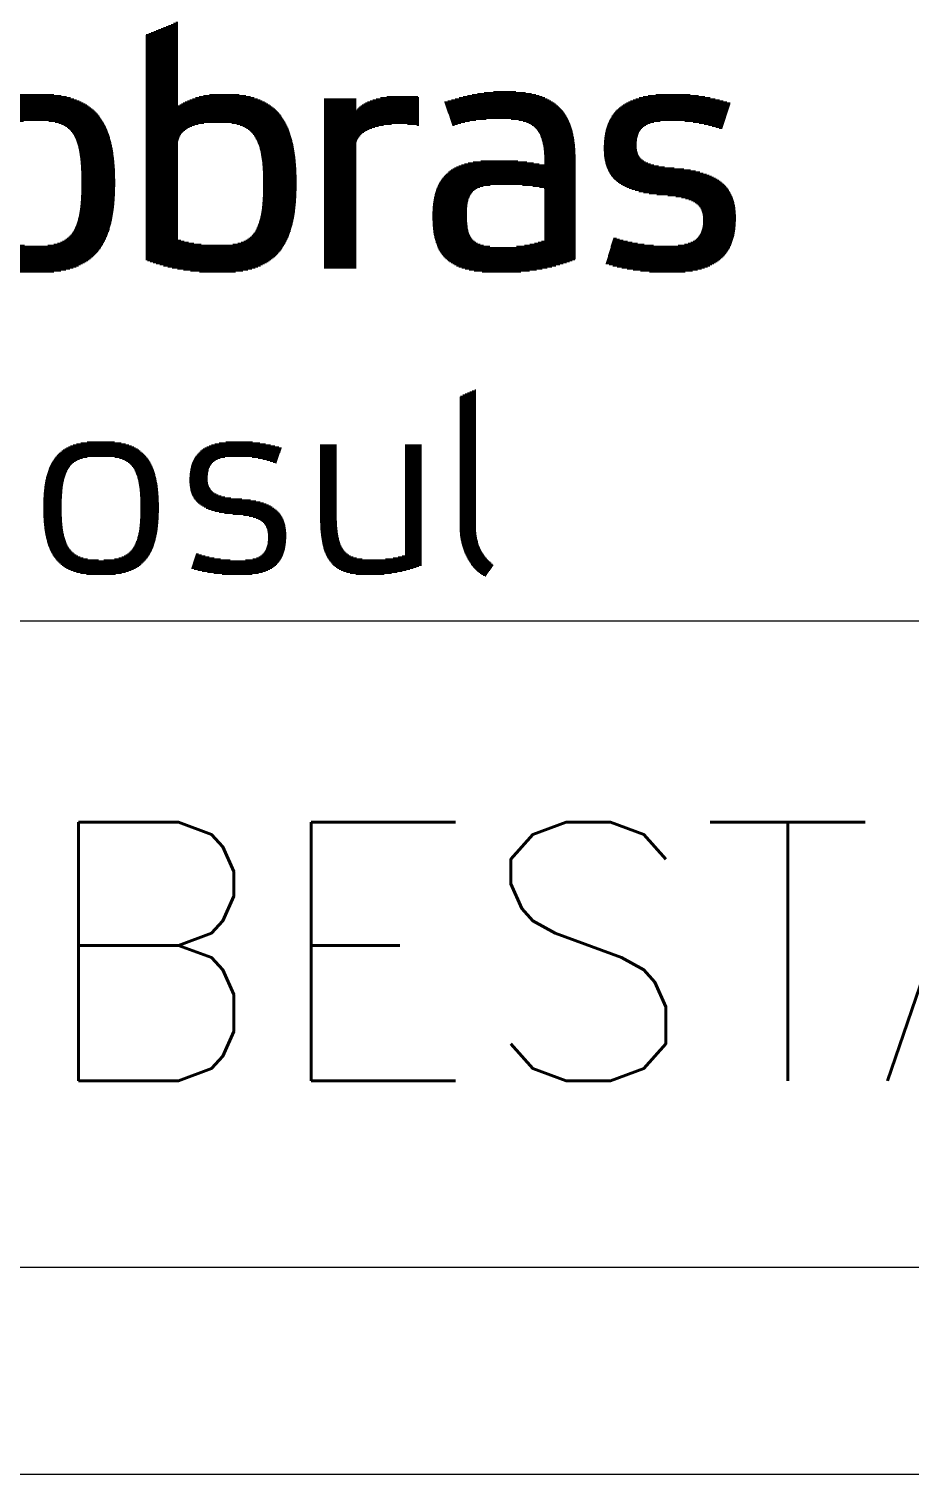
# Model space of a CAD drawing. Header units: millimetres. Extents: x 0 to 420, y 0 to 297.
# Drawn here: x 331.55 to 338.37, y 28.4 to 39.58 of the extents above; entities that cross this region are included whole.
import ezdxf
from ezdxf.enums import TextEntityAlignment as Align

# ---------------------------------------------------------------- set-up
doc = ezdxf.new("R2010")
doc.units = ezdxf.units.MM
doc.layers.add('-1', color=7, linetype='Continuous')
doc.layers.add('1', color=7, linetype='Continuous')
doc.styles.add('RA100', font='ROMANS.SHX', dxfattribs={"height": 2.5})
pattern_1 = [(0, (4.384266, -1.039456), (0, 0.006496875), [])]

# ---------------------------------------------------------------- blocks, each defined once
blk = doc.blocks.new('Logo Eletrobras Eletrosul A3')
h = blk.add_hatch()
h.set_pattern_fill('_USER', color=144, scale=0.006497, style=0, pattern_type=0)
h.set_pattern_definition(pattern_1)
edge = h.paths.add_edge_path()
edge.add_spline(control_points=[(6.5294, 2.4984), (6.5294, 2.938), (6.3778, 3.068), (6.0598, 3.068)], knot_values=[0.875, 0.875, 0.875, 0.875, 1, 1, 1, 1], degree=3, periodic=0)
edge.add_spline(control_points=[(6.0598, 3.068), (5.9232, 3.068), (5.8271, 3.0276), (5.7717, 2.9892)], knot_values=[0.125, 0.125, 0.125, 0.125, 0.25, 0.25, 0.25, 0.25], degree=3, periodic=0)
edge.add_spline(control_points=[(5.7717, 2.9892), (5.7717, 2.9892), (5.7717, 3.5284), (5.7717, 3.5284)], knot_values=[0.25, 0.25, 0.25, 0.25, 0.375, 0.375, 0.375, 0.375], degree=3, periodic=0)
edge.add_spline(control_points=[(5.7717, 3.5284), (5.7717, 3.5284), (5.569, 3.4448), (5.569, 3.4448)], knot_values=[0.375, 0.375, 0.375, 0.375, 0.5, 0.5, 0.5, 0.5], degree=3, periodic=0)
edge.add_spline(control_points=[(5.569, 3.4448), (5.569, 3.4448), (5.569, 2.0075), (5.569, 2.0075)], knot_values=[0.5, 0.5, 0.5, 0.5, 0.625, 0.625, 0.625, 0.625], degree=3, periodic=0)
edge.add_spline(control_points=[(5.569, 2.0075), (5.6864, 1.9585), (5.8805, 1.9263), (6.0257, 1.9263)], knot_values=[0.625, 0.625, 0.625, 0.625, 0.75, 0.75, 0.75, 0.75], degree=3, periodic=0)
edge.add_spline(control_points=[(6.0257, 1.9263), (6.3714, 1.9263), (6.5294, 2.0544), (6.5294, 2.4984)], knot_values=[0.75, 0.75, 0.75, 0.75, 0.875, 0.875, 0.875, 0.875], degree=3, periodic=0)
edge = h.paths.add_edge_path(flags=16)
edge.add_spline(control_points=[(5.7717, 2.1397), (5.7717, 2.1397), (5.7717, 2.7416), (5.7717, 2.7416)], knot_values=[0.333333, 0.333333, 0.333333, 0.333333, 0.5, 0.5, 0.5, 0.5], degree=3, periodic=0)
edge.add_spline(control_points=[(5.7717, 2.7416), (5.7717, 2.8143), (5.8271, 2.8865), (6.0278, 2.8865)], knot_values=[0.5, 0.5, 0.5, 0.5, 0.666667, 0.666667, 0.666667, 0.666667], degree=3, periodic=0)
edge.add_spline(control_points=[(6.0278, 2.8865), (6.2455, 2.8865), (6.318, 2.8079), (6.318, 2.4984)], knot_values=[0.666667, 0.666667, 0.666667, 0.666667, 0.833333, 0.833333, 0.833333, 0.833333], degree=3, periodic=0)
edge.add_spline(control_points=[(6.318, 2.4984), (6.318, 2.1612), (6.2455, 2.1016), (6.0257, 2.1016)], knot_values=[0.833333, 0.833333, 0.833333, 0.833333, 1, 1, 1, 1], degree=3, periodic=0)
edge.add_spline(control_points=[(6.0257, 2.1016), (5.9382, 2.1016), (5.8443, 2.1142), (5.7717, 2.1397)], knot_values=[0.166667, 0.166667, 0.166667, 0.166667, 0.333333, 0.333333, 0.333333, 0.333333], degree=3, periodic=0)
h = blk.add_hatch()
h.set_pattern_fill('_USER', color=144, scale=0.006497, style=0, pattern_type=0)
h.set_pattern_definition(pattern_1)
h.paths.add_polyline_path([(5.3692, 2.5936), (5.3685, 2.6051), (5.3677, 2.6165), (5.3667, 2.6277), (5.3657, 2.6387), (5.3646, 2.6495), (5.3634, 2.6602), (5.3621, 2.6707), (5.3607, 2.6811), (5.3592, 2.6912), (5.3577, 2.7013), (5.356, 2.7111), (5.3542, 2.7208), (5.3524, 2.7303), (5.3504, 2.7397), (5.3483, 2.7489), (5.3462, 2.758), (5.344, 2.7669), (5.3416, 2.7756), (5.3392, 2.7842), (5.3367, 2.7927), (5.334, 2.8009), (5.3313, 2.8091), (5.3285, 2.8171), (5.3256, 2.8249), (5.3226, 2.8326), (5.3195, 2.8401), (5.3163, 2.8475), (5.313, 2.8548), (5.3096, 2.8619), (5.3061, 2.8688), (5.3025, 2.8757), (5.2989, 2.8823), (5.2951, 2.8889), (5.2912, 2.8953), (5.2872, 2.9016), (5.2832, 2.9077), (5.279, 2.9137), (5.2747, 2.9195), (5.2704, 2.9253), (5.2659, 2.9309), (5.2614, 2.9363), (5.2567, 2.9417), (5.252, 2.9469), (5.2472, 2.952), (5.2422, 2.9569), (5.2372, 2.9618), (5.232, 2.9665), (5.2268, 2.9711), (5.2215, 2.9755), (5.216, 2.9799), (5.2105, 2.9841), (5.2049, 2.9882), (5.1991, 2.9922), (5.1933, 2.9961), (5.1874, 2.9998), (5.1814, 3.0035), (5.1753, 3.007), (5.169, 3.0104), (5.1627, 3.0137), (5.1563, 3.0169), (5.1498, 3.02), (5.1432, 3.023), (5.1364, 3.0259), (5.1296, 3.0286), (5.1227, 3.0313), (5.1157, 3.0338), (5.1086, 3.0363), (5.1014, 3.0387), (5.0941, 3.0409), (5.0866, 3.0431), (5.0791, 3.0451), (5.0715, 3.0471), (5.0638, 3.049), (5.056, 3.0507), (5.0481, 3.0524), (5.04, 3.054), (5.0319, 3.0555), (5.0237, 3.0569), (5.0154, 3.0582), (5.007, 3.0595), (4.9984, 3.0606), (4.9898, 3.0616), (4.9811, 3.0626), (4.9722, 3.0635), (4.9633, 3.0643), (4.9452, 3.0657), (4.9266, 3.0667), (4.9076, 3.0674), (4.8882, 3.0679), (4.8684, 3.068), (4.8684, 3.068), (4.868, 3.068), (4.8674, 3.068), (4.8625, 3.068), (4.8526, 3.0679), (4.8332, 3.0676), (4.8143, 3.0669), (4.7957, 3.0659), (4.7775, 3.0646), (4.7597, 3.063), (4.751, 3.062), (4.7424, 3.061), (4.7338, 3.0599), (4.7254, 3.0587), (4.7171, 3.0574), (4.7088, 3.0561), (4.7007, 3.0546), (4.6926, 3.0531), (4.6847, 3.0514), (4.6768, 3.0497), (4.6691, 3.0479), (4.6614, 3.0459), (4.6539, 3.0439), (4.6464, 3.0418), (4.6391, 3.0396), (4.6318, 3.0373), (4.6247, 3.0348), (4.6176, 3.0323), (4.6107, 3.0297), (4.6038, 3.027), (4.5971, 3.0241), (4.5904, 3.0212), (4.5838, 3.0182), (4.5774, 3.015), (4.571, 3.0117), (4.5647, 3.0084), (4.5586, 3.0049), (4.5525, 3.0013), (4.5465, 2.9976), (4.5406, 2.9938), (4.5349, 2.9898), (4.5292, 2.9858), (4.5236, 2.9816), (4.5181, 2.9773), (4.5127, 2.9729), (4.5074, 2.9683), (4.5058, 2.9668), (4.4802, 2.9412), (4.4777, 2.9385), (4.4731, 2.9331), (4.4686, 2.9275), (4.4642, 2.9219), (4.4599, 2.916), (4.4556, 2.9101), (4.4515, 2.904), (4.4475, 2.8978), (4.4436, 2.8915), (4.4397, 2.885), (4.436, 2.8783), (4.4323, 2.8716), (4.4288, 2.8647), (4.4253, 2.8576), (4.422, 2.8504), (4.4187, 2.8431), (4.4156, 2.8356), (4.4125, 2.828), (4.4095, 2.8202), (4.4066, 2.8123), (4.4039, 2.8042), (4.4012, 2.796), (4.3986, 2.7876), (4.3961, 2.7791), (4.3937, 2.7704), (4.3914, 2.7616), (4.3892, 2.7526), (4.3871, 2.7434), (4.3851, 2.7341), (4.3831, 2.7246), (4.3813, 2.715), (4.3796, 2.7052), (4.378, 2.6953), (4.3764, 2.6852), (4.375, 2.6749), (4.3736, 2.6644), (4.3724, 2.6538), (4.3712, 2.643), (4.3701, 2.6321), (4.3692, 2.621), (4.3683, 2.6097), (4.3675, 2.5982), (4.3668, 2.5866), (4.3662, 2.5747), (4.3657, 2.5628), (4.3653, 2.5506), (4.365, 2.5383), (4.3648, 2.5257), (4.3647, 2.513), (4.3647, 2.4873), (4.3649, 2.4745), (4.3651, 2.462), (4.3655, 2.4496), (4.3659, 2.4375), (4.3664, 2.4255), (4.3671, 2.4136), (4.3678, 2.4019), (4.3686, 2.3904), (4.3695, 2.3791), (4.3705, 2.368), (4.3716, 2.357), (4.3728, 2.3461), (4.3741, 2.3355), (4.3754, 2.325), (4.3769, 2.3146), (4.3785, 2.3045), (4.3801, 2.2945), (4.3819, 2.2846), (4.3837, 2.2749), (4.3857, 2.2654), (4.3877, 2.256), (4.3898, 2.2468), (4.3921, 2.2377), (4.3944, 2.2288), (4.3968, 2.2201), (4.3993, 2.2115), (4.4019, 2.203), (4.4046, 2.1947), (4.4074, 2.1865), (4.4103, 2.1785), (4.4133, 2.1707), (4.4164, 2.163), (4.4196, 2.1554), (4.4229, 2.148), (4.4262, 2.1407), (4.4297, 2.1335), (4.4333, 2.1265), (4.4369, 2.1197), (4.4407, 2.113), (4.4446, 2.1064), (4.4485, 2.0999), (4.4526, 2.0936), (4.4567, 2.0875), (4.4609, 2.0814), (4.4653, 2.0755), (4.4697, 2.0698), (4.4743, 2.0641), (4.4789, 2.0586), (4.4836, 2.0532), (4.4885, 2.048), (4.4934, 2.0428), (4.4984, 2.0378), (4.5035, 2.033), (4.5088, 2.0282), (4.5141, 2.0236), (4.5195, 2.0191), (4.525, 2.0147), (4.5306, 2.0104), (4.5363, 2.0063), (4.5421, 2.0022), (4.548, 1.9983), (4.5541, 1.9945), (4.5602, 1.9909), (4.5664, 1.9873), (4.5727, 1.9838), (4.5791, 1.9805), (4.5856, 1.9773), (4.5922, 1.9741), (4.5989, 1.9711), (4.6057, 1.9682), (4.6126, 1.9654), (4.6196, 1.9627), (4.6267, 1.9601), (4.6339, 1.9577), (4.6412, 1.9553), (4.6486, 1.953), (4.6561, 1.9508), (4.6637, 1.9488), (4.6714, 1.9468), (4.6792, 1.9449), (4.6871, 1.9431), (4.6951, 1.9414), (4.7032, 1.9398), (4.7114, 1.9383), (4.7197, 1.9369), (4.7281, 1.9356), (4.7366, 1.9344), (4.7452, 1.9333), (4.7539, 1.9322), (4.7628, 1.9313), (4.7717, 1.9304), (4.7807, 1.9296), (4.7898, 1.9289), (4.799, 1.9283), (4.8083, 1.9278), (4.8178, 1.9273), (4.8369, 1.9267), (4.8565, 1.9264), (4.8764, 1.9263), (4.8962, 1.9266), (4.9059, 1.9269), (4.9155, 1.9272), (4.925, 1.9276), (4.9344, 1.9281), (4.9437, 1.9287), (4.9529, 1.9293), (4.962, 1.9301), (4.971, 1.9309), (4.9799, 1.9318), (4.9887, 1.9328), (4.9974, 1.9339), (5.0059, 1.9351), (5.0144, 1.9364), (5.0228, 1.9378), (5.031, 1.9392), (5.0392, 1.9408), (5.0473, 1.9424), (5.0552, 1.9442), (5.0631, 1.946), (5.0708, 1.948), (5.0785, 1.95), (5.086, 1.9521), (5.0935, 1.9544), (5.1008, 1.9567), (5.1081, 1.9591), (5.1152, 1.9617), (5.1223, 1.9643), (5.1292, 1.9671), (5.136, 1.9699), (5.1428, 1.9729), (5.1494, 1.976), (5.156, 1.9792), (5.1624, 1.9825), (5.1687, 1.9859), (5.175, 1.9894), (5.1811, 1.993), (5.1871, 1.9968), (5.1931, 2.0007), (5.1989, 2.0046), (5.2046, 2.0087), (5.2103, 2.013), (5.2158, 2.0173), (5.2213, 2.0218), (5.2266, 2.0263), (5.2318, 2.031), (5.237, 2.0359), (5.242, 2.0408), (5.247, 2.0459), (5.2518, 2.0511), (5.2566, 2.0564), (5.2612, 2.0619), (5.2658, 2.0675), (5.2702, 2.0732), (5.2746, 2.0791), (5.2789, 2.085), (5.283, 2.0912), (5.2871, 2.0974), (5.291, 2.1038), (5.2949, 2.1103), (5.2987, 2.117), (5.3024, 2.1238), (5.306, 2.1307), (5.3094, 2.1378), (5.3128, 2.145), (5.3161, 2.1524), (5.3193, 2.1599), (5.3224, 2.1676), (5.3254, 2.1754), (5.3283, 2.1833), (5.3311, 2.1914), (5.3339, 2.1997), (5.3365, 2.2081), (5.339, 2.2166), (5.3414, 2.2253), (5.3438, 2.2341), (5.346, 2.2431), (5.3482, 2.2523), (5.3502, 2.2616), (5.3522, 2.2711), (5.354, 2.2807), (5.3558, 2.2905), (5.3575, 2.3005), (5.3591, 2.3106), (5.3606, 2.3208), (5.362, 2.3313), (5.3633, 2.3419), (5.3645, 2.3526), (5.3656, 2.3635), (5.3666, 2.3746), (5.3675, 2.3859), (5.3684, 2.3973), (5.3691, 2.4089), (5.3698, 2.4207), (5.3703, 2.4326), (5.3708, 2.4448), (5.3712, 2.457), (5.3715, 2.4695), (5.3717, 2.4821), (5.3718, 2.495), (5.3718, 2.5079), (5.3717, 2.5207), (5.3715, 2.5333), (5.3712, 2.5457), (5.3709, 2.5579), (5.3704, 2.57), (5.3699, 2.5819)])
h.paths.add_polyline_path([(5.1566, 2.5866), (5.1573, 2.5694), (5.1579, 2.5516), (5.1582, 2.5332), (5.1584, 2.5237), (5.1585, 2.5141), (5.1585, 2.4946), (5.1584, 2.476), (5.1581, 2.458), (5.1577, 2.4404), (5.157, 2.4235), (5.1562, 2.407), (5.1553, 2.3911), (5.1541, 2.3757), (5.1528, 2.3609), (5.1512, 2.3465), (5.1495, 2.3326), (5.1476, 2.3192), (5.1455, 2.3063), (5.1431, 2.2939), (5.1406, 2.2819), (5.1378, 2.2704), (5.1349, 2.2594), (5.1317, 2.2488), (5.1283, 2.2386), (5.1247, 2.2289), (5.1208, 2.2195), (5.1167, 2.2106), (5.1124, 2.2021), (5.1078, 2.194), (5.103, 2.1863), (5.098, 2.1789), (5.0927, 2.172), (5.0871, 2.1654), (5.0813, 2.1591), (5.0752, 2.1532), (5.0689, 2.1477), (5.0623, 2.1425), (5.0554, 2.1376), (5.0482, 2.1331), (5.0408, 2.1288), (5.0331, 2.1249), (5.0251, 2.1212), (5.0168, 2.1179), (5.0082, 2.1148), (4.9993, 2.112), (4.9901, 2.1095), (4.9807, 2.1072), (4.9709, 2.1052), (4.9608, 2.1034), (4.9504, 2.1019), (4.9396, 2.1006), (4.9286, 2.0995), (4.9172, 2.0987), (4.9055, 2.098), (4.8935, 2.0975), (4.8811, 2.0973), (4.8669, 2.0972), (4.8582, 2.0972), (4.8458, 2.0975), (4.8336, 2.0979), (4.8219, 2.0985), (4.8104, 2.0993), (4.7993, 2.1004), (4.7885, 2.1016), (4.778, 2.1031), (4.7678, 2.1048), (4.758, 2.1068), (4.7484, 2.109), (4.7392, 2.1115), (4.7302, 2.1142), (4.7216, 2.1172), (4.7132, 2.1205), (4.7051, 2.1241), (4.6974, 2.128), (4.6899, 2.1322), (4.6826, 2.1367), (4.6757, 2.1415), (4.669, 2.1466), (4.6626, 2.1521), (4.6565, 2.1579), (4.6506, 2.1641), (4.645, 2.1706), (4.6396, 2.1775), (4.6345, 2.1848), (4.6297, 2.1924), (4.625, 2.2004), (4.6207, 2.2089), (4.6165, 2.2177), (4.6126, 2.227), (4.6089, 2.2366), (4.6055, 2.2467), (4.6022, 2.2572), (4.5992, 2.2682), (4.5964, 2.2796), (4.5939, 2.2915), (4.5915, 2.3038), (4.5893, 2.3166), (4.5873, 2.3299), (4.5856, 2.3437), (4.584, 2.358), (4.5826, 2.3727), (4.5814, 2.388), (4.5804, 2.4038), (4.5796, 2.4201), (4.5789, 2.437), (4.5784, 2.4544), (4.5781, 2.4724), (4.578, 2.4909), (4.578, 2.5004), (4.578, 2.5102), (4.5781, 2.5199), (4.5782, 2.5294), (4.5785, 2.548), (4.579, 2.5659), (4.5797, 2.5832), (4.5806, 2.6), (4.5816, 2.6161), (4.5829, 2.6317), (4.5843, 2.6467), (4.5859, 2.6612), (4.5877, 2.6751), (4.5897, 2.6885), (4.5919, 2.7013), (4.5944, 2.7137), (4.597, 2.7255), (4.5998, 2.7368), (4.6029, 2.7477), (4.6061, 2.7581), (4.6096, 2.768), (4.6134, 2.7774), (4.6173, 2.7864), (4.6215, 2.795), (4.6259, 2.8031), (4.6306, 2.8108), (4.6355, 2.8181), (4.6407, 2.8251), (4.6461, 2.8316), (4.6518, 2.8377), (4.6577, 2.8435), (4.6639, 2.8489), (4.6703, 2.854), (4.6771, 2.8587), (4.6841, 2.8631), (4.6913, 2.8672), (4.6989, 2.871), (4.7067, 2.8745), (4.7149, 2.8777), (4.7233, 2.8806), (4.732, 2.8832), (4.741, 2.8856), (4.7503, 2.8877), (4.7599, 2.8896), (4.7698, 2.8912), (4.7801, 2.8927), (4.7906, 2.8939), (4.8015, 2.8949), (4.8127, 2.8957), (4.8242, 2.8964), (4.836, 2.8968), (4.8482, 2.8972), (4.8607, 2.8973), (4.8735, 2.8973), (4.8861, 2.8972), (4.8983, 2.8969), (4.9102, 2.8965), (4.9218, 2.8959), (4.9331, 2.8951), (4.944, 2.8941), (4.9546, 2.8929), (4.9649, 2.8915), (4.9748, 2.8899), (4.9845, 2.8881), (4.9939, 2.886), (5.0029, 2.8837), (5.0117, 2.8811), (5.0201, 2.8783), (5.0283, 2.8751), (5.0362, 2.8717), (5.0438, 2.868), (5.0511, 2.864), (5.0582, 2.8596), (5.0649, 2.855), (5.0714, 2.85), (5.0777, 2.8446), (5.0836, 2.8389), (5.0894, 2.8328), (5.0948, 2.8264), (5.1, 2.8196), (5.105, 2.8123), (5.1097, 2.8047), (5.1141, 2.7966), (5.1184, 2.7882), (5.1224, 2.7792), (5.1261, 2.7699), (5.1297, 2.7601), (5.133, 2.7498), (5.1361, 2.739), (5.139, 2.7278), (5.1416, 2.7161), (5.1441, 2.7038), (5.1463, 2.6911), (5.1484, 2.6778), (5.1502, 2.664), (5.1519, 2.6497), (5.1533, 2.6348), (5.1546, 2.6193), (5.1557, 2.6032)], flags=16)
h = blk.add_hatch()
h.set_pattern_fill('_USER', color=144, scale=0.006497, style=0, pattern_type=0)
h.set_pattern_definition(pattern_1)
edge = h.paths.add_edge_path()
edge.add_spline(control_points=[(6.9098, 2.7437), (6.9098, 2.7556), (6.9125, 2.7667), (6.9174, 2.7771)], knot_values=[0.545455, 0.545455, 0.545455, 0.545455, 0.558372, 0.558372, 0.558372, 0.558372], degree=3, periodic=0)
edge.add_line((6.9174, 2.7771), (6.9258, 2.7913))
edge.add_spline(control_points=[(6.9258, 2.7913), (6.9649, 2.8453), (7.0703, 2.876), (7.1851, 2.876)], knot_values=[0.564443, 0.564443, 0.564443, 0.564443, 0.636364, 0.636364, 0.636364, 0.636364], degree=3, periodic=0)
edge.add_spline(control_points=[(7.1851, 2.876), (7.2298, 2.876), (7.2748, 2.8717), (7.3111, 2.8653)], knot_values=[0.636364, 0.636364, 0.636364, 0.636364, 0.727273, 0.727273, 0.727273, 0.727273], degree=3, periodic=0)
edge.add_spline(control_points=[(7.3111, 2.8653), (7.3111, 2.8653), (7.3111, 3.0487), (7.3111, 3.0487)], knot_values=[0.727273, 0.727273, 0.727273, 0.727273, 0.818182, 0.818182, 0.818182, 0.818182], degree=3, periodic=0)
edge.add_spline(control_points=[(7.3111, 3.0487), (7.2748, 3.053), (7.2363, 3.0551), (7.2001, 3.0551)], knot_values=[0.818182, 0.818182, 0.818182, 0.818182, 0.909091, 0.909091, 0.909091, 0.909091], degree=3, periodic=0)
edge.add_spline(control_points=[(7.2001, 3.0551), (7.0445, 3.0551), (6.9484, 3.0148), (6.9098, 2.9595)], knot_values=[0.909091, 0.909091, 0.909091, 0.909091, 1, 1, 1, 1], degree=3, periodic=0)
edge.add_line((6.9098, 2.9595), (6.9098, 3.0382))
edge.add_line((6.9098, 3.0382), (6.7072, 3.0382))
edge.add_line((6.7072, 3.0382), (6.7072, 1.9562))
edge.add_line((6.7072, 1.9562), (6.9098, 1.9562))
edge.add_line((6.9098, 1.9562), (6.9098, 2.7437))
h = blk.add_hatch()
h.set_pattern_fill('_USER', color=144, scale=0.006497, style=0, pattern_type=0)
h.set_pattern_definition(pattern_1)
edge = h.paths.add_edge_path()
edge.add_spline(control_points=[(8.3094, 2.0117), (8.3094, 2.0117), (8.3094, 2.6477), (8.3094, 2.6477)], knot_values=[0.818182, 0.818182, 0.818182, 0.818182, 0.909091, 0.909091, 0.909091, 0.909091], degree=3, periodic=0)
edge.add_spline(control_points=[(8.3094, 2.6477), (8.3094, 2.9741), (8.1704, 3.0844), (7.8524, 3.0844)], knot_values=[0.909091, 0.909091, 0.909091, 0.909091, 1, 1, 1, 1], degree=3, periodic=0)
edge.add_spline(control_points=[(7.8524, 3.0844), (7.7007, 3.0844), (7.5692, 3.0434), (7.4731, 3.0175)], knot_values=[0.090909, 0.090909, 0.090909, 0.090909, 0.181818, 0.181818, 0.181818, 0.181818], degree=3, periodic=0)
edge.add_spline(control_points=[(7.4731, 3.0175), (7.4731, 3.0175), (7.5273, 2.8634), (7.5273, 2.8634)], knot_values=[0.181818, 0.181818, 0.181818, 0.181818, 0.272726, 0.272726, 0.272726, 0.272726], degree=3, periodic=0)
edge.add_spline(control_points=[(7.5273, 2.8634), (7.6147, 2.8976), (7.7163, 2.9093), (7.8273, 2.9093)], knot_values=[0.272727, 0.272727, 0.272727, 0.272727, 0.363636, 0.363636, 0.363636, 0.363636], degree=3, periodic=0)
edge.add_spline(control_points=[(7.8273, 2.9093), (8.0641, 2.9093), (8.1129, 2.8397), (8.1129, 2.6135)], knot_values=[0.363636, 0.363636, 0.363636, 0.363636, 0.454545, 0.454545, 0.454545, 0.454545], degree=3, periodic=0)
edge.add_spline(control_points=[(8.1129, 2.6135), (8.0106, 2.635), (7.9274, 2.6454), (7.8247, 2.6454)], knot_values=[0.454545, 0.454545, 0.454545, 0.454545, 0.545455, 0.545455, 0.545455, 0.545455], degree=3, periodic=0)
edge.add_spline(control_points=[(7.8247, 2.6454), (7.5773, 2.6454), (7.398, 2.5966), (7.398, 2.2891)], knot_values=[0.545455, 0.545455, 0.545455, 0.545455, 0.636364, 0.636364, 0.636364, 0.636364], degree=3, periodic=0)
edge.add_spline(control_points=[(7.398, 2.2891), (7.398, 2.0075), (7.5196, 1.9263), (7.8461, 1.9263)], knot_values=[0.636364, 0.636364, 0.636364, 0.636364, 0.727273, 0.727273, 0.727273, 0.727273], degree=3, periodic=0)
edge.add_spline(control_points=[(7.8461, 1.9263), (7.9915, 1.9263), (8.1811, 1.9585), (8.3094, 2.0117)], knot_values=[0.727273, 0.727273, 0.727273, 0.727273, 0.818182, 0.818182, 0.818182, 0.818182], degree=3, periodic=0)
edge = h.paths.add_edge_path(flags=16)
edge.add_spline(control_points=[(7.8612, 2.4877), (7.9529, 2.4877), (8.0447, 2.4813), (8.1129, 2.4642)], knot_values=[0.666667, 0.666667, 0.666667, 0.666667, 0.833333, 0.833333, 0.833333, 0.833333], degree=3, periodic=0)
edge.add_spline(control_points=[(8.1129, 2.4642), (8.1129, 2.4642), (8.1129, 2.1333), (8.1129, 2.1333)], knot_values=[0.833333, 0.833333, 0.833333, 0.833333, 1, 1, 1, 1], degree=3, periodic=0)
edge.add_spline(control_points=[(8.1129, 2.1333), (8.0405, 2.1077), (7.9485, 2.0906), (7.859, 2.0906)], knot_values=[0.166667, 0.166667, 0.166667, 0.166667, 0.333333, 0.333333, 0.333333, 0.333333], degree=3, periodic=0)
edge.add_spline(control_points=[(7.859, 2.0906), (7.6648, 2.0906), (7.6157, 2.1184), (7.6157, 2.2999)], knot_values=[0.333333, 0.333333, 0.333333, 0.333333, 0.5, 0.5, 0.5, 0.5], degree=3, periodic=0)
edge.add_spline(control_points=[(7.6157, 2.2999), (7.6157, 2.4682), (7.6777, 2.4877), (7.8612, 2.4877)], knot_values=[0.5, 0.5, 0.5, 0.5, 0.666667, 0.666667, 0.666667, 0.666667], degree=3, periodic=0)
h = blk.add_hatch()
h.set_pattern_fill('_USER', color=144, scale=0.006497, style=0, pattern_type=0)
h.set_pattern_definition(pattern_1)
edge = h.paths.add_edge_path()
edge.add_spline(control_points=[(9.3324, 2.2764), (9.3324, 2.4854), (9.2149, 2.5708), (8.944, 2.5944)], knot_values=[0.933333, 0.933333, 0.933333, 0.933333, 1, 1, 1, 1], degree=3, periodic=0)
edge.add_line((8.944, 2.5944), (8.9375, 2.5949))
edge.add_line((8.9375, 2.5949), (8.9312, 2.5954))
edge.add_line((8.9312, 2.5954), (8.9249, 2.596))
edge.add_line((8.9249, 2.596), (8.9156, 2.5969))
edge.add_line((8.9156, 2.5969), (8.9037, 2.5981))
edge.add_line((8.9037, 2.5981), (8.8921, 2.5995))
edge.add_line((8.8921, 2.5995), (8.881, 2.6009))
edge.add_line((8.881, 2.6009), (8.8703, 2.6024))
edge.add_line((8.8703, 2.6024), (8.8599, 2.604))
edge.add_line((8.8599, 2.604), (8.8499, 2.6056))
edge.add_line((8.8499, 2.6056), (8.8403, 2.6074))
edge.add_line((8.8403, 2.6074), (8.831, 2.6093))
edge.add_line((8.831, 2.6093), (8.8221, 2.6112))
edge.add_line((8.8221, 2.6112), (8.8136, 2.6133))
edge.add_line((8.8136, 2.6133), (8.8054, 2.6154))
edge.add_line((8.8054, 2.6154), (8.7976, 2.6177))
edge.add_line((8.7976, 2.6177), (8.7901, 2.6201))
edge.add_line((8.7901, 2.6201), (8.7829, 2.6225))
edge.add_line((8.7829, 2.6225), (8.7761, 2.6251))
edge.add_line((8.7761, 2.6251), (8.7696, 2.6278))
edge.add_line((8.7696, 2.6278), (8.7634, 2.6307))
edge.add_line((8.7634, 2.6307), (8.7576, 2.6336))
edge.add_line((8.7576, 2.6336), (8.7507, 2.6375))
edge.add_line((8.7507, 2.6375), (8.743, 2.6424))
edge.add_line((8.743, 2.6424), (8.7361, 2.6476))
edge.add_line((8.7361, 2.6476), (8.7298, 2.6531))
edge.add_line((8.7298, 2.6531), (8.7241, 2.6589))
edge.add_line((8.7241, 2.6589), (8.719, 2.665))
edge.add_line((8.719, 2.665), (8.7146, 2.6715))
edge.add_line((8.7146, 2.6715), (8.7107, 2.6783))
edge.add_line((8.7107, 2.6783), (8.7074, 2.6854))
edge.add_line((8.7074, 2.6854), (8.7046, 2.6929))
edge.add_line((8.7046, 2.6929), (8.7024, 2.7008))
edge.add_line((8.7024, 2.7008), (8.7007, 2.7091))
edge.add_line((8.7007, 2.7091), (8.6997, 2.7163))
edge.add_line((8.6997, 2.7163), (8.6991, 2.7222))
edge.add_line((8.6991, 2.7222), (8.6987, 2.7284))
edge.add_line((8.6987, 2.7284), (8.6985, 2.7352))
edge.add_line((8.6985, 2.7352), (8.6985, 2.7432))
edge.add_line((8.6985, 2.7432), (8.6988, 2.7519))
edge.add_line((8.6988, 2.7519), (8.6994, 2.7606))
edge.add_line((8.6994, 2.7606), (8.7002, 2.769))
edge.add_line((8.7002, 2.769), (8.7013, 2.777))
edge.add_line((8.7013, 2.777), (8.7026, 2.7847))
edge.add_line((8.7026, 2.7847), (8.7042, 2.7921))
edge.add_line((8.7042, 2.7921), (8.7061, 2.7992))
edge.add_line((8.7061, 2.7992), (8.7083, 2.806))
edge.add_line((8.7083, 2.806), (8.7107, 2.8124))
edge.add_line((8.7107, 2.8124), (8.7133, 2.8186))
edge.add_line((8.7133, 2.8186), (8.7162, 2.8244))
edge.add_line((8.7162, 2.8244), (8.7194, 2.83))
edge.add_line((8.7194, 2.83), (8.7229, 2.8353))
edge.add_line((8.7229, 2.8353), (8.7266, 2.8404))
edge.add_line((8.7266, 2.8404), (8.7305, 2.8451))
edge.add_line((8.7305, 2.8451), (8.7347, 2.8497))
edge.add_line((8.7347, 2.8497), (8.7392, 2.8539))
edge.add_line((8.7392, 2.8539), (8.7439, 2.8579))
edge.add_line((8.7439, 2.8579), (8.7489, 2.8617))
edge.add_line((8.7489, 2.8617), (8.7541, 2.8653))
edge.add_line((8.7541, 2.8653), (8.7596, 2.8686))
edge.add_line((8.7596, 2.8686), (8.7654, 2.8717))
edge.add_line((8.7654, 2.8717), (8.7714, 2.8746))
edge.add_line((8.7714, 2.8746), (8.7776, 2.8772))
edge.add_line((8.7776, 2.8772), (8.7841, 2.8797))
edge.add_line((8.7841, 2.8797), (8.7908, 2.882))
edge.add_line((8.7908, 2.882), (8.7978, 2.8841))
edge.add_line((8.7978, 2.8841), (8.8051, 2.886))
edge.add_line((8.8051, 2.886), (8.8126, 2.8877))
edge.add_line((8.8126, 2.8877), (8.8203, 2.8893))
edge.add_line((8.8203, 2.8893), (8.8283, 2.8907))
edge.add_line((8.8283, 2.8907), (8.8366, 2.892))
edge.add_line((8.8366, 2.892), (8.845, 2.8931))
edge.add_line((8.845, 2.8931), (8.8538, 2.894))
edge.add_line((8.8538, 2.894), (8.8627, 2.8949))
edge.add_line((8.8627, 2.8949), (8.8719, 2.8955))
edge.add_line((8.8719, 2.8955), (8.8814, 2.8961))
edge.add_line((8.8814, 2.8961), (8.8911, 2.8966))
edge.add_line((8.8911, 2.8966), (8.9011, 2.8969))
edge.add_line((8.9011, 2.8969), (8.9112, 2.8972))
edge.add_line((8.9112, 2.8972), (8.9217, 2.8973))
edge.add_line((8.9217, 2.8973), (8.9325, 2.8973))
edge.add_line((8.9325, 2.8973), (8.9383, 2.8973))
edge.add_line((8.9383, 2.8973), (8.9458, 2.8972))
edge.add_line((8.9458, 2.8972), (8.9534, 2.897))
edge.add_line((8.9534, 2.897), (8.961, 2.8968))
edge.add_line((8.961, 2.8968), (8.9687, 2.8964))
edge.add_line((8.9687, 2.8964), (8.9763, 2.896))
edge.add_line((8.9763, 2.896), (8.984, 2.8955))
edge.add_line((8.984, 2.8955), (8.9917, 2.895))
edge.add_line((8.9917, 2.895), (8.9995, 2.8943))
edge.add_line((8.9995, 2.8943), (9.0072, 2.8936))
edge.add_line((9.0072, 2.8936), (9.0149, 2.8929))
edge.add_line((9.0149, 2.8929), (9.0227, 2.892))
edge.add_line((9.0227, 2.892), (9.0304, 2.8911))
edge.add_line((9.0304, 2.8911), (9.0382, 2.8902))
edge.add_line((9.0382, 2.8902), (9.0459, 2.8891))
edge.add_line((9.0459, 2.8891), (9.0536, 2.888))
edge.add_line((9.0536, 2.888), (9.0613, 2.8869))
edge.add_line((9.0613, 2.8869), (9.069, 2.8857))
edge.add_line((9.069, 2.8857), (9.0767, 2.8844))
edge.add_line((9.0767, 2.8844), (9.0843, 2.8831))
edge.add_line((9.0843, 2.8831), (9.0919, 2.8817))
edge.add_line((9.0919, 2.8817), (9.0995, 2.8803))
edge.add_line((9.0995, 2.8803), (9.1071, 2.8789))
edge.add_line((9.1071, 2.8789), (9.1146, 2.8774))
edge.add_line((9.1146, 2.8774), (9.122, 2.8758))
edge.add_line((9.122, 2.8758), (9.1294, 2.8742))
edge.add_line((9.1294, 2.8742), (9.1368, 2.8725))
edge.add_line((9.1368, 2.8725), (9.1441, 2.8709))
edge.add_line((9.1441, 2.8709), (9.1514, 2.8691))
edge.add_line((9.1514, 2.8691), (9.1586, 2.8674))
edge.add_line((9.1586, 2.8674), (9.1657, 2.8656))
edge.add_line((9.1657, 2.8656), (9.1727, 2.8638))
edge.add_line((9.1727, 2.8638), (9.1797, 2.8619))
edge.add_line((9.1797, 2.8619), (9.1866, 2.86))
edge.add_line((9.1866, 2.86), (9.1934, 2.8581))
edge.add_line((9.1934, 2.8581), (9.2002, 2.8561))
edge.add_line((9.2002, 2.8561), (9.2068, 2.8542))
edge.add_line((9.2068, 2.8542), (9.2134, 2.8522))
edge.add_line((9.2134, 2.8522), (9.2199, 2.8501))
edge.add_line((9.2199, 2.8501), (9.2262, 2.8481))
edge.add_line((9.2262, 2.8481), (9.2325, 2.846))
edge.add_line((9.2325, 2.846), (9.2387, 2.844))
edge.add_line((9.2387, 2.844), (9.2447, 2.8419))
edge.add_spline(control_points=[(9.2447, 2.8419), (9.2617, 2.8996), (9.2811, 2.9551), (9.2981, 3.0104)], knot_values=[0.266667, 0.266667, 0.266667, 0.266667, 0.333333, 0.333333, 0.333333, 0.333333], degree=3, periodic=0)
edge.add_spline(control_points=[(9.2981, 3.0104), (9.1829, 3.0466), (9.0463, 3.068), (8.9375, 3.068)], knot_values=[0.333333, 0.333333, 0.333333, 0.333333, 0.4, 0.4, 0.4, 0.4], degree=3, periodic=0)
edge.add_spline(control_points=[(8.9375, 3.068), (8.66, 3.068), (8.4914, 2.9892), (8.4914, 2.7202)], knot_values=[0.4, 0.4, 0.4, 0.4, 0.466667, 0.466667, 0.466667, 0.466667], degree=3, periodic=0)
edge.add_spline(control_points=[(8.4914, 2.7202), (8.4914, 2.5047), (8.6279, 2.4408), (8.8778, 2.4213)], knot_values=[0.466667, 0.466667, 0.466667, 0.466667, 0.533333, 0.533333, 0.533333, 0.533333], degree=3, periodic=0)
edge.add_spline(control_points=[(8.8778, 2.4213), (9.0761, 2.4044), (9.1253, 2.3596), (9.1253, 2.2634)], knot_values=[0.533333, 0.533333, 0.533333, 0.533333, 0.6, 0.6, 0.6, 0.6], degree=3, periodic=0)
edge.add_spline(control_points=[(9.1253, 2.2634), (9.1253, 2.1333), (9.0507, 2.0972), (8.8863, 2.0972)], knot_values=[0.6, 0.6, 0.6, 0.6, 0.666667, 0.666667, 0.666667, 0.666667], degree=3, periodic=0)
edge.add_spline(control_points=[(8.8863, 2.0972), (8.7774, 2.0972), (8.6301, 2.1226), (8.5533, 2.1527)], knot_values=[0.666667, 0.666667, 0.666667, 0.666667, 0.733333, 0.733333, 0.733333, 0.733333], degree=3, periodic=0)
edge.add_spline(control_points=[(8.5533, 2.1527), (8.5533, 2.1527), (8.5042, 1.9841), (8.5042, 1.9841)], knot_values=[0.733333, 0.733333, 0.733333, 0.733333, 0.8, 0.8, 0.8, 0.8], degree=3, periodic=0)
edge.add_spline(control_points=[(8.5042, 1.9841), (8.6087, 1.9497), (8.7818, 1.9263), (8.8927, 1.9263)], knot_values=[0.8, 0.8, 0.8, 0.8, 0.866667, 0.866667, 0.866667, 0.866667], degree=3, periodic=0)
edge.add_spline(control_points=[(8.8927, 1.9263), (9.1743, 1.9263), (9.3324, 2.0075), (9.3324, 2.2764)], knot_values=[0.866667, 0.866667, 0.866667, 0.866667, 0.933333, 0.933333, 0.933333, 0.933333], degree=3, periodic=0)
h = blk.add_hatch()
h.set_pattern_fill('_USER', color=144, scale=0.006497, style=0, pattern_type=0)
h.set_pattern_definition(pattern_1)
edge = h.paths.add_edge_path()
edge.add_spline(control_points=[(7.6733, 0.3124), (7.6733, 0.3124), (7.6733, 1.1812), (7.6733, 1.1812)], knot_values=[0.833333, 0.833333, 0.833333, 0.833333, 1, 1, 1, 1], degree=3, periodic=0)
edge.add_spline(control_points=[(7.6733, 1.1812), (7.6733, 1.1812), (7.5717, 1.1378), (7.5717, 1.1378)], knot_values=[0.666667, 0.666667, 0.666667, 0.666667, 0.833333, 0.833333, 0.833333, 0.833333], degree=3, periodic=0)
edge.add_spline(control_points=[(7.5717, 1.1378), (7.5717, 1.1378), (7.5717, 0.3006), (7.5717, 0.3006)], knot_values=[0.5, 0.5, 0.5, 0.5, 0.666667, 0.666667, 0.666667, 0.666667], degree=3, periodic=0)
edge.add_spline(control_points=[(7.5717, 0.3006), (7.5717, 0.1716), (7.6353, 0.0369), (7.7348, -0.0112)], knot_values=[0.333333, 0.333333, 0.333333, 0.333333, 0.5, 0.5, 0.5, 0.5], degree=3, periodic=0)
edge.add_spline(control_points=[(7.7348, -0.0112), (7.7348, -0.0112), (7.7864, 0.0627), (7.7864, 0.0627)], knot_values=[0.166668, 0.166668, 0.166668, 0.166668, 0.333332, 0.333332, 0.333332, 0.333332], degree=3, periodic=0)
edge.add_spline(control_points=[(7.7864, 0.0627), (7.7202, 0.1119), (7.6733, 0.1871), (7.6733, 0.3124)], knot_values=[0, 0, 0, 0, 0.166667, 0.166667, 0.166667, 0.166667], degree=3, periodic=0)
h = blk.add_hatch()
h.set_pattern_fill('_USER', color=144, scale=0.006497, style=0, pattern_type=0)
h.set_pattern_definition(pattern_1)
h.paths.add_polyline_path([(5.6503, 0.4587), (5.6498, 0.4733), (5.6492, 0.4876), (5.6485, 0.5015), (5.6475, 0.5151), (5.6464, 0.5284), (5.6451, 0.5414), (5.6436, 0.554), (5.642, 0.5664), (5.6401, 0.5784), (5.6381, 0.5901), (5.636, 0.6015), (5.6336, 0.6126), (5.6311, 0.6233), (5.6284, 0.6338), (5.6255, 0.644), (5.6224, 0.6539), (5.6192, 0.6635), (5.6158, 0.6729), (5.6122, 0.6819), (5.6084, 0.6907), (5.6045, 0.6992), (5.6003, 0.7074), (5.596, 0.7154), (5.5915, 0.7231), (5.5868, 0.7305), (5.5819, 0.7377), (5.5769, 0.7446), (5.5717, 0.7513), (5.5663, 0.7577), (5.5607, 0.7638), (5.5549, 0.7698), (5.5489, 0.7755), (5.5427, 0.7809), (5.5364, 0.7861), (5.5299, 0.7911), (5.5232, 0.7959), (5.5163, 0.8005), (5.5092, 0.8048), (5.5019, 0.8089), (5.4945, 0.8128), (5.4868, 0.8165), (5.479, 0.82), (5.4627, 0.8264), (5.4457, 0.832), (5.4279, 0.8368), (5.4094, 0.8409), (5.3901, 0.8443), (5.37, 0.847), (5.3492, 0.8491), (5.3275, 0.8505), (5.3051, 0.8514), (5.2819, 0.8517), (5.2589, 0.8514), (5.2366, 0.8505), (5.2151, 0.8491), (5.1943, 0.847), (5.1743, 0.8443), (5.1551, 0.8409), (5.1367, 0.8368), (5.119, 0.832), (5.1021, 0.8264), (5.0859, 0.82), (5.0781, 0.8165), (5.0705, 0.8128), (5.0631, 0.8089), (5.0558, 0.8048), (5.0488, 0.8005), (5.0419, 0.7959), (5.0352, 0.7911), (5.0287, 0.7861), (5.0224, 0.7809), (5.0162, 0.7755), (5.0103, 0.7698), (5.0045, 0.7638), (4.9989, 0.7577), (4.9935, 0.7513), (4.9883, 0.7446), (4.9833, 0.7377), (4.9784, 0.7305), (4.9738, 0.7231), (4.9693, 0.7154), (4.965, 0.7074), (4.9608, 0.6992), (4.9569, 0.6907), (4.9531, 0.6819), (4.9495, 0.6729), (4.9461, 0.6635), (4.9429, 0.6539), (4.9398, 0.644), (4.937, 0.6338), (4.9343, 0.6233), (4.9317, 0.6126), (4.9294, 0.6015), (4.9272, 0.5901), (4.9252, 0.5784), (4.9234, 0.5664), (4.9218, 0.554), (4.9203, 0.5414), (4.919, 0.5284), (4.9179, 0.5151), (4.9169, 0.5015), (4.9161, 0.4876), (4.9155, 0.4733), (4.9151, 0.4587), (4.9149, 0.4437), (4.9148, 0.4284), (4.9149, 0.413), (4.9151, 0.398), (4.9155, 0.3833), (4.9161, 0.3689), (4.9169, 0.3548), (4.9178, 0.3411), (4.9189, 0.3277), (4.9202, 0.3146), (4.9217, 0.3018), (4.9233, 0.2894), (4.9251, 0.2772), (4.9271, 0.2654), (4.9292, 0.2538), (4.9316, 0.2426), (4.9341, 0.2316), (4.9367, 0.221), (4.9396, 0.2106), (4.9426, 0.2006), (4.9458, 0.1908), (4.9492, 0.1813), (4.9528, 0.1721), (4.9565, 0.1631), (4.9605, 0.1545), (4.9646, 0.1461), (4.9688, 0.1379), (4.9733, 0.1301), (4.978, 0.1225), (4.9828, 0.1151), (4.9878, 0.108), (4.993, 0.1012), (4.9984, 0.0946), (5.0039, 0.0882), (5.0097, 0.0821), (5.0156, 0.0763), (5.0217, 0.0707), (5.028, 0.0653), (5.0345, 0.0601), (5.0412, 0.0552), (5.0481, 0.0505), (5.0551, 0.046), (5.0624, 0.0417), (5.0698, 0.0377), (5.0774, 0.0338), (5.0852, 0.0302), (5.0932, 0.0268), (5.1014, 0.0236), (5.1098, 0.0206), (5.1184, 0.0177), (5.1361, 0.0127), (5.1546, 0.0084), (5.1738, 0.0048), (5.1939, 0.0019), (5.2147, -0.0003), (5.2363, -0.0018), (5.2587, -0.0027), (5.2819, -0.003), (5.3053, -0.0027), (5.3278, -0.0018), (5.3495, -0.0003), (5.3705, 0.0019), (5.3906, 0.0048), (5.41, 0.0084), (5.4286, 0.0127), (5.4464, 0.0177), (5.455, 0.0206), (5.4634, 0.0236), (5.4716, 0.0268), (5.4797, 0.0302), (5.4875, 0.0338), (5.4951, 0.0377), (5.5026, 0.0417), (5.5099, 0.046), (5.5169, 0.0505), (5.5238, 0.0552), (5.5305, 0.0601), (5.537, 0.0653), (5.5434, 0.0707), (5.5495, 0.0763), (5.5555, 0.0821), (5.5612, 0.0882), (5.5668, 0.0946), (5.5722, 0.1012), (5.5774, 0.108), (5.5824, 0.1151), (5.5873, 0.1225), (5.5919, 0.1301), (5.5964, 0.1379), (5.6007, 0.1461), (5.6048, 0.1545), (5.6088, 0.1631), (5.6125, 0.1721), (5.6161, 0.1813), (5.6195, 0.1908), (5.6227, 0.2006), (5.6258, 0.2106), (5.6286, 0.221), (5.6313, 0.2316), (5.6338, 0.2426), (5.6361, 0.2538), (5.6383, 0.2654), (5.6403, 0.2772), (5.6421, 0.2894), (5.6437, 0.3018), (5.6451, 0.3146), (5.6464, 0.3277), (5.6475, 0.3411), (5.6485, 0.3548), (5.6492, 0.3689), (5.6498, 0.3833), (5.6503, 0.398), (5.6505, 0.413), (5.6506, 0.4284), (5.6505, 0.4437)])
h.paths.add_polyline_path([(5.535, 0.4474), (5.5352, 0.4316), (5.5352, 0.4237), (5.5351, 0.4161), (5.535, 0.4011), (5.5347, 0.3866), (5.5342, 0.3726), (5.5336, 0.359), (5.5328, 0.3457), (5.5319, 0.3329), (5.5308, 0.3205), (5.5296, 0.3085), (5.5281, 0.2969), (5.5266, 0.2857), (5.5248, 0.2749), (5.5228, 0.2645), (5.5207, 0.2544), (5.5184, 0.2447), (5.5159, 0.2353), (5.5132, 0.2264), (5.5103, 0.2177), (5.5073, 0.2094), (5.504, 0.2015), (5.5005, 0.1939), (5.4969, 0.1866), (5.493, 0.1796), (5.4889, 0.173), (5.4846, 0.1666), (5.4801, 0.1606), (5.4754, 0.1549), (5.4704, 0.1495), (5.4652, 0.1443), (5.4598, 0.1395), (5.4542, 0.1349), (5.4483, 0.1306), (5.4422, 0.1265), (5.4358, 0.1228), (5.4293, 0.1193), (5.4224, 0.116), (5.4154, 0.113), (5.408, 0.1102), (5.4004, 0.1076), (5.3926, 0.1053), (5.3845, 0.1032), (5.3761, 0.1013), (5.3675, 0.0997), (5.3586, 0.0982), (5.3494, 0.0969), (5.34, 0.0959), (5.3303, 0.095), (5.3203, 0.0943), (5.31, 0.0938), (5.2994, 0.0934), (5.2886, 0.0933), (5.2775, 0.0932), (5.2667, 0.0934), (5.2561, 0.0937), (5.2459, 0.0942), (5.2359, 0.0948), (5.2262, 0.0957), (5.2168, 0.0967), (5.2076, 0.0979), (5.1987, 0.0994), (5.1901, 0.101), (5.1818, 0.1028), (5.1737, 0.1049), (5.1658, 0.1072), (5.1582, 0.1097), (5.1509, 0.1124), (5.1438, 0.1154), (5.137, 0.1186), (5.1304, 0.1221), (5.124, 0.1258), (5.1179, 0.1298), (5.112, 0.134), (5.1064, 0.1385), (5.101, 0.1433), (5.0958, 0.1484), (5.0908, 0.1538), (5.086, 0.1594), (5.0815, 0.1654), (5.0772, 0.1717), (5.073, 0.1783), (5.0691, 0.1852), (5.0654, 0.1924), (5.0619, 0.1999), (5.0586, 0.2078), (5.0555, 0.216), (5.0526, 0.2246), (5.0499, 0.2335), (5.0474, 0.2428), (5.0451, 0.2524), (5.0429, 0.2624), (5.0409, 0.2728), (5.0391, 0.2835), (5.0375, 0.2947), (5.036, 0.3062), (5.0348, 0.3181), (5.0336, 0.3304), (5.0327, 0.3431), (5.0319, 0.3563), (5.0312, 0.3698), (5.0308, 0.3838), (5.0304, 0.3982), (5.0302, 0.413), (5.0302, 0.4206), (5.0302, 0.4251), (5.0303, 0.4411), (5.0305, 0.4565), (5.0308, 0.4715), (5.0314, 0.4859), (5.032, 0.4998), (5.0329, 0.5133), (5.0338, 0.5263), (5.035, 0.5389), (5.0363, 0.551), (5.0378, 0.5627), (5.0395, 0.574), (5.0413, 0.5848), (5.0433, 0.5952), (5.0455, 0.6052), (5.0479, 0.6148), (5.0505, 0.624), (5.0532, 0.6328), (5.0562, 0.6412), (5.0593, 0.6493), (5.0626, 0.657), (5.0662, 0.6643), (5.0699, 0.6713), (5.0739, 0.678), (5.078, 0.6843), (5.0824, 0.6903), (5.087, 0.6959), (5.0918, 0.7013), (5.0968, 0.7063), (5.102, 0.7111), (5.1075, 0.7155), (5.1132, 0.7197), (5.1191, 0.7236), (5.1253, 0.7273), (5.1317, 0.7306), (5.1383, 0.7337), (5.1452, 0.7366), (5.1524, 0.7393), (5.1597, 0.7417), (5.1674, 0.7438), (5.1753, 0.7458), (5.1834, 0.7476), (5.1918, 0.7491), (5.2005, 0.7505), (5.2094, 0.7517), (5.2186, 0.7527), (5.2281, 0.7535), (5.2379, 0.7542), (5.2479, 0.7547), (5.2582, 0.7551), (5.2688, 0.7553), (5.2797, 0.7554), (5.2908, 0.7553), (5.3016, 0.7552), (5.3121, 0.7549), (5.3223, 0.7544), (5.3323, 0.7538), (5.3419, 0.753), (5.3513, 0.7521), (5.3604, 0.751), (5.3693, 0.7497), (5.3778, 0.7482), (5.3861, 0.7465), (5.3942, 0.7447), (5.402, 0.7426), (5.4095, 0.7402), (5.4168, 0.7377), (5.4238, 0.7349), (5.4306, 0.7319), (5.4371, 0.7286), (5.4434, 0.7251), (5.4495, 0.7213), (5.4553, 0.7172), (5.4609, 0.7129), (5.4663, 0.7083), (5.4714, 0.7033), (5.4763, 0.6981), (5.481, 0.6926), (5.4855, 0.6867), (5.4897, 0.6805), (5.4938, 0.674), (5.4976, 0.6672), (5.5013, 0.66), (5.5047, 0.6524), (5.5079, 0.6445), (5.5109, 0.6362), (5.5138, 0.6276), (5.5164, 0.6185), (5.5189, 0.6091), (5.5212, 0.5992), (5.5232, 0.589), (5.5251, 0.5783), (5.5269, 0.5673), (5.5284, 0.5558), (5.5298, 0.5438), (5.5311, 0.5314), (5.5321, 0.5186), (5.533, 0.5053), (5.5337, 0.4915), (5.5343, 0.4773), (5.5347, 0.4626)], flags=16)
h = blk.add_hatch()
h.set_pattern_fill('_USER', color=144, scale=0.006497, style=0, pattern_type=0)
h.set_pattern_definition(pattern_1)
edge = h.paths.add_edge_path()
edge.add_spline(control_points=[(6.4632, 0.2521), (6.4632, 0.4029), (6.3735, 0.47), (6.1634, 0.4845)], knot_values=[0.142857, 0.142857, 0.142857, 0.142857, 0.214286, 0.214286, 0.214286, 0.214286], degree=3, periodic=0)
edge.add_spline(control_points=[(6.1634, 0.4845), (6.0175, 0.4941), (5.9615, 0.5295), (5.9615, 0.6096)], knot_values=[0.071429, 0.071429, 0.071429, 0.071429, 0.142857, 0.142857, 0.142857, 0.142857], degree=3, periodic=0)
edge.add_spline(control_points=[(5.9615, 0.6096), (5.9615, 0.7363), (6.0304, 0.7554), (6.1684, 0.7554)], knot_values=[0, 0, 0, 0, 0.071429, 0.071429, 0.071429, 0.071429], degree=3, periodic=0)
edge.add_spline(control_points=[(6.1684, 0.7554), (6.2468, 0.7554), (6.3334, 0.7363), (6.3991, 0.7105)], knot_values=[0.928571, 0.928571, 0.928571, 0.928571, 1, 1, 1, 1], degree=3, periodic=0)
edge.add_spline(control_points=[(6.3991, 0.7105), (6.3991, 0.7105), (6.4343, 0.8098), (6.4343, 0.8098)], knot_values=[0.857143, 0.857143, 0.857143, 0.857143, 0.928571, 0.928571, 0.928571, 0.928571], degree=3, periodic=0)
edge.add_spline(control_points=[(6.4343, 0.8098), (6.3429, 0.8358), (6.2468, 0.8517), (6.1684, 0.8517)], knot_values=[0.785714, 0.785714, 0.785714, 0.785714, 0.857143, 0.857143, 0.857143, 0.857143], degree=3, periodic=0)
edge.add_spline(control_points=[(6.1684, 0.8517), (5.9582, 0.8517), (5.8476, 0.7907), (5.8476, 0.5999)], knot_values=[0.714286, 0.714286, 0.714286, 0.714286, 0.785714, 0.785714, 0.785714, 0.785714], degree=3, periodic=0)
edge.add_spline(control_points=[(5.8476, 0.5999), (5.8476, 0.4476), (5.955, 0.398), (6.1505, 0.3836)], knot_values=[0.642857, 0.642857, 0.642857, 0.642857, 0.714286, 0.714286, 0.714286, 0.714286], degree=3, periodic=0)
edge.add_spline(control_points=[(6.1505, 0.3836), (6.306, 0.3707), (6.3493, 0.329), (6.3493, 0.2425)], knot_values=[0.571429, 0.571429, 0.571429, 0.571429, 0.642857, 0.642857, 0.642857, 0.642857], degree=3, periodic=0)
edge.add_spline(control_points=[(6.3493, 0.2425), (6.3493, 0.1141), (6.2821, 0.0917), (6.1505, 0.0917)], knot_values=[0.5, 0.5, 0.5, 0.5, 0.571429, 0.571429, 0.571429, 0.571429], degree=3, periodic=0)
edge.add_spline(control_points=[(6.1505, 0.0917), (6.0672, 0.0917), (5.947, 0.1125), (5.8909, 0.1382)], knot_values=[0.428571, 0.428571, 0.428571, 0.428571, 0.5, 0.5, 0.5, 0.5], degree=3, periodic=0)
edge.add_spline(control_points=[(5.8909, 0.1382), (5.8909, 0.1382), (5.8588, 0.0404), (5.8588, 0.0404)], knot_values=[0.357143, 0.357143, 0.357143, 0.357143, 0.428571, 0.428571, 0.428571, 0.428571], degree=3, periodic=0)
edge.add_spline(control_points=[(5.8588, 0.0404), (5.9389, 0.0132), (6.0704, -0.003), (6.1505, -0.003)], knot_values=[0.285714, 0.285714, 0.285714, 0.285714, 0.357143, 0.357143, 0.357143, 0.357143], degree=3, periodic=0)
edge.add_spline(control_points=[(6.1505, -0.003), (6.3654, -0.003), (6.4632, 0.0596), (6.4632, 0.2521)], knot_values=[0.214286, 0.214286, 0.214286, 0.214286, 0.285714, 0.285714, 0.285714, 0.285714], degree=3, periodic=0)
h = blk.add_hatch()
h.set_pattern_fill('_USER', color=144, scale=0.006497, style=0, pattern_type=0)
h.set_pattern_definition(pattern_1)
edge = h.paths.add_edge_path()
edge.add_spline(control_points=[(6.7853, 0.3931), (6.7853, 0.3931), (6.7853, 0.8293), (6.7853, 0.8293)], knot_values=[0.6, 0.6, 0.6, 0.6, 0.7, 0.7, 0.7, 0.7], degree=3, periodic=0)
edge.add_spline(control_points=[(6.7853, 0.8293), (6.7853, 0.8293), (6.6811, 0.8293), (6.6811, 0.8293)], knot_values=[0.5, 0.5, 0.5, 0.5, 0.6, 0.6, 0.6, 0.6], degree=3, periodic=0)
edge.add_spline(control_points=[(6.6811, 0.8293), (6.6811, 0.8293), (6.6811, 0.3724), (6.6811, 0.3724)], knot_values=[0.4, 0.4, 0.4, 0.4, 0.5, 0.5, 0.5, 0.5], degree=3, periodic=0)
edge.add_spline(control_points=[(6.6811, 0.3724), (6.6811, 0.0789), (6.766, -0.003), (7.0001, -0.003)], knot_values=[0.3, 0.3, 0.3, 0.3, 0.4, 0.4, 0.4, 0.4], degree=3, periodic=0)
edge.add_spline(control_points=[(7.0001, -0.003), (7.0964, -0.003), (7.2375, 0.0213), (7.3271, 0.0612)], knot_values=[0.2, 0.2, 0.2, 0.2, 0.3, 0.3, 0.3, 0.3], degree=3, periodic=0)
edge.add_spline(control_points=[(7.3271, 0.0612), (7.3271, 0.0612), (7.3271, 0.8293), (7.3271, 0.8293)], knot_values=[0.1, 0.1, 0.1, 0.1, 0.2, 0.2, 0.2, 0.2], degree=3, periodic=0)
edge.add_spline(control_points=[(7.3271, 0.8293), (7.3271, 0.8293), (7.2229, 0.8293), (7.2229, 0.8293)], knot_values=[0, 0, 0, 0, 0.1, 0.1, 0.1, 0.1], degree=3, periodic=0)
edge.add_spline(control_points=[(7.2229, 0.8293), (7.2229, 0.8293), (7.2229, 0.1254), (7.2229, 0.1254)], knot_values=[0.9, 0.9, 0.9, 0.9, 1, 1, 1, 1], degree=3, periodic=0)
edge.add_spline(control_points=[(7.2229, 0.1254), (7.1605, 0.1045), (7.0964, 0.0965), (7.0177, 0.0965)], knot_values=[0.8, 0.8, 0.8, 0.8, 0.9, 0.9, 0.9, 0.9], degree=3, periodic=0)
edge.add_spline(control_points=[(7.0177, 0.0965), (6.8367, 0.0965), (6.7853, 0.1462), (6.7853, 0.3931)], knot_values=[0.7, 0.7, 0.7, 0.7, 0.8, 0.8, 0.8, 0.8], degree=3, periodic=0)

msp = doc.modelspace()

# ---------------------------------------------------------------- linework, layer by layer
at = {"layer": '-1', "color": 3}
msp.add_line((25, 28.4), (410, 28.4), dxfattribs=at)
at = {"layer": '1', "color": 6}
msp.add_line((325, 35), (410, 35), dxfattribs=at)
at = {"layer": '1', "color": 3}
msp.add_line((325, 30), (410, 30), dxfattribs=at)

# ---------------------------------------------------------------- block references
at = {"layer": '1', "xscale": 1.2125, "yscale": 1.2125, "zscale": 1.2125}
msp.add_blockref('Logo Eletrobras Eletrosul A3', (325.703, 35.359), dxfattribs=at)

# ---------------------------------------------------------------- texts
at = {"layer": '1', "style": 'RA100'}
msp.add_attdef('SUBESTACAO_SELO_CAPA', text='', height=2, dxfattribs=at).set_placement((327.992, 32.443), align=Align.MIDDLE_LEFT)

doc.saveas('drawing.dxf')
